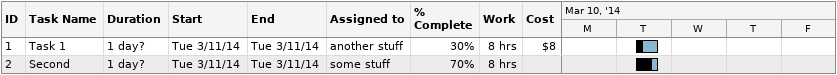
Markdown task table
| ID | Task | Duration | Start | Finish | Resources | % complete | Work (h) | Cost ($) |
|---|---|---|---|---|---|---|---|---|
| 1 | Task 1 | 1d? | 2014-03-11 | 2014-03-11 | another stuff | 30 | 8 | 8 |
| 2 | Second | 1d? | 2014-03-11 | 2014-03-11 | some stuff | 70 | 8 |  |
